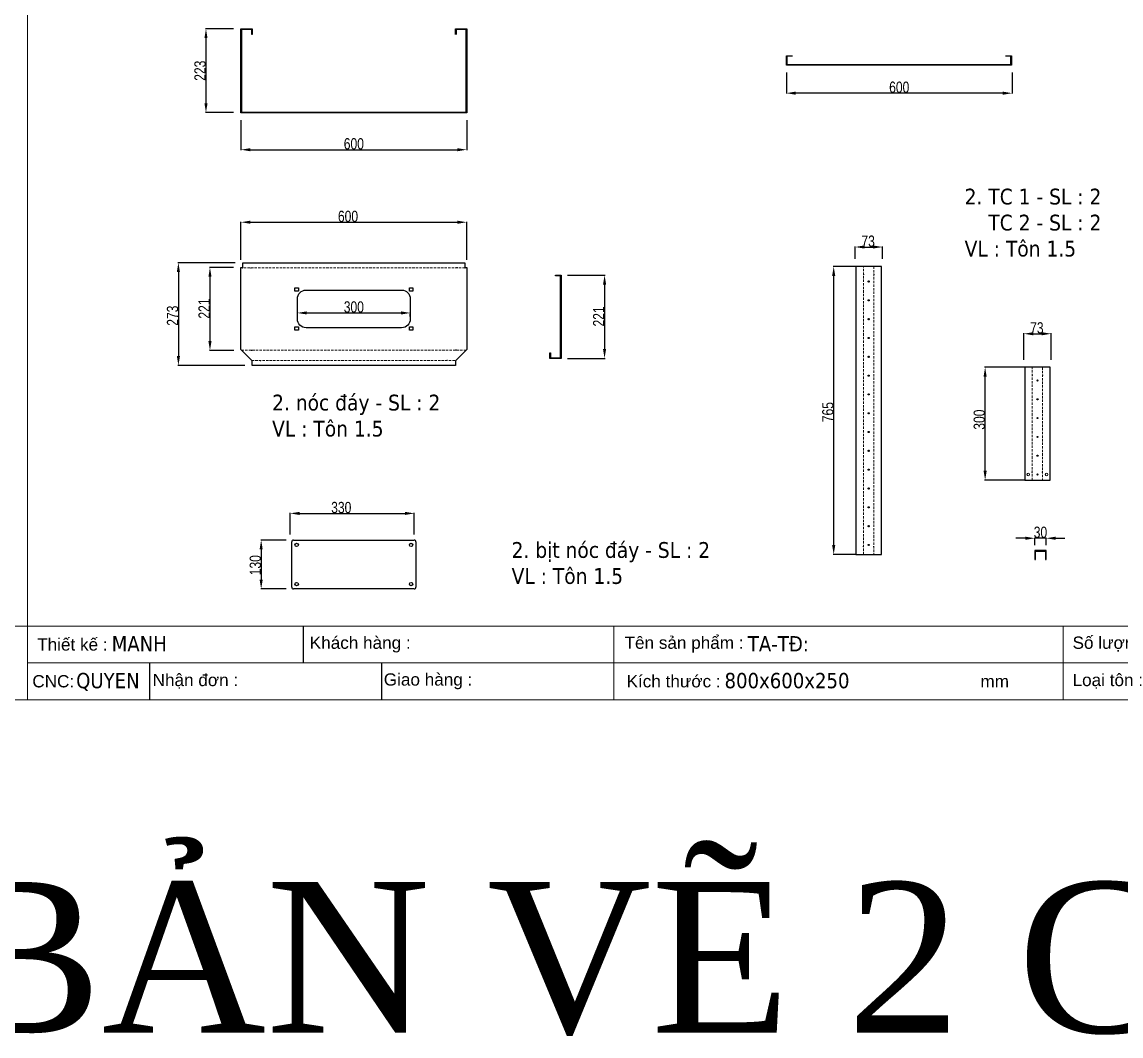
# Model space of a CAD drawing. Header units: inches. Extents: x 21 to 136330, y 8 to 58290.
# Drawn here: x 118131 to 121051, y 26559 to 29254 of the extents above; entities that cross this region are included whole.
import ezdxf
from ezdxf.enums import TextEntityAlignment as Align

# ---------------------------------------------------------------- set-up
doc = ezdxf.new("R2010")
doc.units = ezdxf.units.IN
doc.header["$MEASUREMENT"] = 0
doc.linetypes.add('HIDDEN', pattern=[9.525, 6.35, -3.175])
for name, color, linetype in [('0 KHUNG KT01', 7, 'Continuous'), ('1-EMC-ACESS', 4, 'Continuous'), ('@.0.DM. NÉT CHÍNH', 7, 'Continuous'), ('@.DM. NÉT CẮT', 2, 'Continuous'), ('@.DM. ĐIỂM DẤU', 1, 'Continuous')]:
    doc.layers.add(name, color=color, linetype=linetype)
doc.layers.add('0 TĂNG CỨNG', color=7, linetype='Continuous', lineweight=15)
doc.layers.add('@.0.DM. NÉT ĐỨT', color=8, linetype='HIDDEN', lineweight=9)
for name, color, linetype, transparency in [('@.0.DM. KÍCH THƯỚC', 8, 'Continuous', 0.2), ('@.0.DM. KÍCH THƯỚC @ 1', 8, 'Continuous', 0.2), ('@.DM. KÍCH THƯỚC', 8, 'Continuous', 0.2)]:
    doc.layers.add(name, color=color, linetype=linetype, transparency=transparency)
doc.layers.add('@.0.DM. NÉT KHUẤT', color=199, linetype='Continuous', lineweight=5, transparency=0.2)
doc.styles.add('ARIAL', font='arial.ttf')
doc.styles.add('Note Text (ISO)', font='tahoma.ttf')
doc.styles.add('roman', font='roman.shx', dxfattribs={"width": 0.8})
doc.styles.add('Tahoma (Input Text)', font='tahoma.ttf')
doc.dimstyles.new('Kích thước Duy Mạnh', dxfattribs={"dimtxt": 30, "dimasz": 25, "dimexe": 1.25, "dimexo": 20, "dimtad": 1, "dimdec": 1, "dimtxsty": 'roman', "dimcen": 2.5, "dimclrd": 8, "dimclre": 8, "dimclrt": 2, "dimadec": 0, "dimazin": 0, "dimtfac": 1, "dimtdec": 1, "dimtix": 1, "dimtmove": 0, "dimatfit": 3, "dimfxl": 1, "dimtfillclr": 1, "dimarcsym": 0})

# ---------------------------------------------------------------- blocks, each defined once
blk = doc.blocks.new('*D1735')
at = {"layer": '@.0.DM. KÍCH THƯỚC', "color": 8, "lineweight": -2, "transparency": 16777216}
for p, q in [((118712.5, 28622.1), (118712.5, 28723.3)), ((119312.5, 28622.1), (119312.5, 28723.3))]:
    blk.add_line(p, q, dxfattribs=at)
at = {"layer": '@.0.DM. KÍCH THƯỚC', "lineweight": -2, "transparency": 16777216}
blk.add_line((118737.5, 28722.1), (119287.5, 28722.1), dxfattribs=at)
at = {"layer": '@.0.DM. KÍCH THƯỚC', "transparency": 16777216}
for points in [[(118737.5, 28726.3), (118737.5, 28717.9), (118712.5, 28722.1)], [(119287.5, 28726.3), (119287.5, 28717.9), (119312.5, 28722.1)]]:
    blk.add_solid(points, dxfattribs=at)
at = {"layer": 'Defpoints', "color": 0, "transparency": 16777216}
for p in [(119312.5, 28722.1), (118712.5, 28602.1), (119312.5, 28602.1)]:
    blk.add_point(p, dxfattribs=at)
at = {"layer": '@.0.DM. KÍCH THƯỚC', "color": 2, "transparency": 16777216, "insert": (118970.2, 28752.7), "char_height": 30, "attachment_point": 1, "style": 'roman'}
blk.add_mtext('600', dxfattribs=at)
blk = doc.blocks.new('*D1736')
at = {"layer": '@.0.DM. KÍCH THƯỚC', "color": 8, "lineweight": -2, "transparency": 16777216}
for p, q in [((118697.5, 28614.5), (118545, 28614.5)), ((118722.5, 28341.3), (118545, 28341.3))]:
    blk.add_line(p, q, dxfattribs=at)
at = {"layer": '@.0.DM. KÍCH THƯỚC', "lineweight": -2, "transparency": 16777216}
blk.add_line((118546.2, 28589.5), (118546.2, 28366.3), dxfattribs=at)
at = {"layer": '@.0.DM. KÍCH THƯỚC', "transparency": 16777216}
for points in [[(118542.1, 28589.5), (118550.4, 28589.5), (118546.2, 28614.5)], [(118542.1, 28366.3), (118550.4, 28366.3), (118546.2, 28341.3)]]:
    blk.add_solid(points, dxfattribs=at)
at = {"layer": 'Defpoints', "color": 0, "transparency": 16777216}
for p in [(118717.5, 28614.5), (118546.2, 28341.3), (118742.5, 28341.3)]:
    blk.add_point(p, dxfattribs=at)
at = {"layer": '@.0.DM. KÍCH THƯỚC', "color": 2, "transparency": 16777216, "insert": (118515.6, 28447), "char_height": 30, "attachment_point": 1, "rotation": 90, "style": 'roman'}
blk.add_mtext('273', dxfattribs=at)
blk = doc.blocks.new('*D1737')
at = {"layer": '@.0.DM. KÍCH THƯỚC', "color": 8, "lineweight": -2, "transparency": 16777216}
for p, q in [((119580.3, 28581.3), (119680, 28581.3)), ((119580.3, 28360.3), (119680, 28360.3))]:
    blk.add_line(p, q, dxfattribs=at)
at = {"layer": '@.0.DM. KÍCH THƯỚC', "lineweight": -2, "transparency": 16777216}
blk.add_line((119678.8, 28556.3), (119678.8, 28385.3), dxfattribs=at)
at = {"layer": '@.0.DM. KÍCH THƯỚC', "transparency": 16777216}
for points in [[(119674.6, 28556.3), (119683, 28556.3), (119678.8, 28581.3)], [(119674.6, 28385.3), (119683, 28385.3), (119678.8, 28360.3)]]:
    blk.add_solid(points, dxfattribs=at)
at = {"layer": 'Defpoints', "color": 0, "transparency": 16777216}
for p in [(119560.3, 28581.3), (119560.3, 28360.3), (119678.8, 28360.3)]:
    blk.add_point(p, dxfattribs=at)
at = {"layer": '@.0.DM. KÍCH THƯỚC', "color": 2, "transparency": 16777216, "insert": (119648.2, 28445), "char_height": 30, "attachment_point": 1, "rotation": 90, "style": 'roman'}
blk.add_mtext('221', dxfattribs=at)
blk = doc.blocks.new('*D1738')
at = {"layer": '@.0.DM. KÍCH THƯỚC', "color": 8, "lineweight": -2, "transparency": 16777216}
for p, q in [((118843.2, 27892.4), (118843.2, 27949.5)), ((119173.2, 27892.4), (119173.2, 27949.5))]:
    blk.add_line(p, q, dxfattribs=at)
at = {"layer": '@.0.DM. KÍCH THƯỚC', "lineweight": -2, "transparency": 16777216}
blk.add_line((118868.2, 27948.3), (119148.2, 27948.3), dxfattribs=at)
at = {"layer": '@.0.DM. KÍCH THƯỚC', "transparency": 16777216}
for points in [[(118868.2, 27952.4), (118868.2, 27944.1), (118843.2, 27948.3)], [(119148.2, 27952.4), (119148.2, 27944.1), (119173.2, 27948.3)]]:
    blk.add_solid(points, dxfattribs=at)
at = {"layer": 'Defpoints', "color": 0, "transparency": 16777216}
for p in [(119173.2, 27948.3), (118843.2, 27872.4), (119173.2, 27872.4)]:
    blk.add_point(p, dxfattribs=at)
at = {"layer": '@.0.DM. KÍCH THƯỚC', "color": 2, "transparency": 16777216, "insert": (118952.3, 27978.9), "char_height": 30, "attachment_point": 1, "style": 'roman'}
blk.add_mtext('330', dxfattribs=at)
blk = doc.blocks.new('*D1739')
at = {"layer": '@.0.DM. KÍCH THƯỚC', "color": 8, "lineweight": -2, "transparency": 16777216}
for p, q in [((118832.5, 27877.4), (118764.9, 27877.4)), ((118832.5, 27747.4), (118764.9, 27747.4))]:
    blk.add_line(p, q, dxfattribs=at)
at = {"layer": '@.0.DM. KÍCH THƯỚC', "lineweight": -2, "transparency": 16777216}
blk.add_line((118766.2, 27852.4), (118766.2, 27772.4), dxfattribs=at)
at = {"layer": '@.0.DM. KÍCH THƯỚC', "transparency": 16777216}
for points in [[(118762, 27852.4), (118770.3, 27852.4), (118766.2, 27877.4)], [(118762, 27772.4), (118770.3, 27772.4), (118766.2, 27747.4)]]:
    blk.add_solid(points, dxfattribs=at)
at = {"layer": 'Defpoints', "color": 0, "transparency": 16777216}
for p in [(118852.5, 27877.4), (118766.2, 27747.4), (118852.5, 27747.4)]:
    blk.add_point(p, dxfattribs=at)
at = {"layer": '@.0.DM. KÍCH THƯỚC', "color": 2, "transparency": 16777216, "insert": (118735.6, 27783.8), "char_height": 30, "attachment_point": 1, "rotation": 90, "style": 'roman'}
blk.add_mtext('130', dxfattribs=at)
blk = doc.blocks.new('*D1740')
at = {"layer": '@.0.DM. KÍCH THƯỚC', "color": 8, "lineweight": -2, "transparency": 16777216}
for p, q in [((118692.5, 28602.1), (118628.9, 28602.1)), ((118693.9, 28381.4), (118628.9, 28381.4))]:
    blk.add_line(p, q, dxfattribs=at)
at = {"layer": '@.0.DM. KÍCH THƯỚC', "lineweight": -2, "transparency": 16777216}
blk.add_line((118630.1, 28577.1), (118630.1, 28406.4), dxfattribs=at)
at = {"layer": '@.0.DM. KÍCH THƯỚC', "transparency": 16777216}
for points in [[(118626, 28577.1), (118634.3, 28577.1), (118630.1, 28602.1)], [(118626, 28406.4), (118634.3, 28406.4), (118630.1, 28381.4)]]:
    blk.add_solid(points, dxfattribs=at)
at = {"layer": 'Defpoints', "color": 0, "transparency": 16777216}
for p in [(118712.5, 28602.1), (118630.1, 28381.4), (118713.9, 28381.4)]:
    blk.add_point(p, dxfattribs=at)
at = {"layer": '@.0.DM. KÍCH THƯỚC', "color": 2, "transparency": 16777216, "insert": (118599.5, 28465.9), "char_height": 30, "attachment_point": 1, "rotation": 90, "style": 'roman'}
blk.add_mtext('221', dxfattribs=at)
blk = doc.blocks.new('KHUNG KT1')
at = {"color": 7}
for p, q in [((7128, -4752), (0, -4752)), ((2294.1, -4752), (2294.1, -5040)), ((4052.8, -4752), (4052.8, -5040)), ((4848, -4896), (0, -4896))]:
    blk.add_line(p, q, dxfattribs=at)
blk.add_lwpolyline([(0, 0), (7128, 0), (7128, -5040), (0, -5040)], close=True, dxfattribs=at)
at = {"layer": '0 KHUNG KT01'}
for p, q in [((1077.9, -4752), (1077.9, -4896)), ((476.3, -4896), (476.3, -5040)), ((1385.1, -4896), (1385.1, -5040))]:
    blk.add_line(p, q, dxfattribs=at)
at = {"color": 2, "char_height": 48, "width": 2202.321, "attachment_point": 4, "style": 'ARIAL'}
for s, insert in [('  Thiết kế :', (0, -4824)), ('  Khách hàng :', (1066.9, -4824)), ('  Tên sản phẩm :', (2299.1, -4824)), ('  Số lượng :', (4052.8, -4824)), ('CNC:', (18.2, -4968)), ('  Nhận đơn :', (451.9, -4968)), ('  Giao hàng :', (1356.7, -4968)), ('  Kích thước :', (2307, -4968)), ('  Loại tôn :', (4052.8, -4968)), ('mm', (3729.5, -4968))]:
    blk.add_mtext(s, dxfattribs=dict(at, insert=insert))
at = {"color": 1, "style": 'Tahoma (Input Text)', "flags": 8}
for tag, p in [('#01', (328.9, -4851.1)), ('#03', (1514.7, -4846.3)), ('#05', (2819, -4851.1)), ('#07', (4424, -4851.1)), ('#09', (5172.9, -4851.1)), ('#02', (189.8, -4995.1)), ('#04', (1755.3, -4995.1)), ('#06', (2727.8, -4995.1)), ('#08', (4382.7, -4995.1)), ('#10', (5172.9, -4995.1))]:
    blk.add_attdef(tag, p, '', height=60, dxfattribs=at)
blk.add_attdef('#11', text='', height=60, dxfattribs=at).set_placement((6996, -4961.6), align=Align.CENTER)
at = {"layer": '0 TĂNG CỨNG', "color": 1, "style": 'ARIAL'}
blk.add_attdef('#12', (852.8, -4987.6), '', height=60, dxfattribs=at)
blk = doc.blocks.new('*D1790')
at = {"layer": '@.0.DM. KÍCH THƯỚC', "color": 8, "lineweight": -2, "transparency": 16777216}
for p, q in [((118692.5, 29236.3), (118618.3, 29236.3)), ((118692.5, 29013.3), (118618.3, 29013.3))]:
    blk.add_line(p, q, dxfattribs=at)
at = {"layer": '@.0.DM. KÍCH THƯỚC', "lineweight": -2, "transparency": 16777216}
blk.add_line((118619.5, 29211.3), (118619.5, 29038.3), dxfattribs=at)
at = {"layer": '@.0.DM. KÍCH THƯỚC', "transparency": 16777216}
for points in [[(118615.4, 29211.3), (118623.7, 29211.3), (118619.5, 29236.3)], [(118615.4, 29038.3), (118623.7, 29038.3), (118619.5, 29013.3)]]:
    blk.add_solid(points, dxfattribs=at)
at = {"layer": 'Defpoints', "color": 0, "transparency": 16777216}
for p in [(118712.5, 29236.3), (118619.5, 29013.3), (118712.5, 29013.3)]:
    blk.add_point(p, dxfattribs=at)
at = {"layer": '@.0.DM. KÍCH THƯỚC', "color": 2, "transparency": 16777216, "insert": (118603.9, 29124.8), "char_height": 30, "attachment_point": 5, "rotation": 90, "style": 'roman'}
blk.add_mtext('223', dxfattribs=at)
blk = doc.blocks.new('*D1791')
at = {"layer": '@.0.DM. KÍCH THƯỚC', "color": 8, "lineweight": -2, "transparency": 16777216}
for p, q in [((118712.5, 28993.3), (118712.5, 28913.5)), ((119312.5, 28993.3), (119312.5, 28913.5))]:
    blk.add_line(p, q, dxfattribs=at)
at = {"layer": '@.0.DM. KÍCH THƯỚC', "lineweight": -2, "transparency": 16777216}
blk.add_line((118737.5, 28914.8), (119287.5, 28914.8), dxfattribs=at)
at = {"layer": '@.0.DM. KÍCH THƯỚC', "transparency": 16777216}
for points in [[(118737.5, 28919), (118737.5, 28910.6), (118712.5, 28914.8)], [(119287.5, 28919), (119287.5, 28910.6), (119312.5, 28914.8)]]:
    blk.add_solid(points, dxfattribs=at)
at = {"layer": 'Defpoints', "color": 0, "transparency": 16777216}
for p in [(118712.5, 29013.3), (119312.5, 29013.3), (119312.5, 28914.8)]:
    blk.add_point(p, dxfattribs=at)
at = {"layer": '@.0.DM. KÍCH THƯỚC', "color": 2, "transparency": 16777216, "insert": (119012.5, 28930.4), "char_height": 30, "attachment_point": 5, "style": 'roman'}
blk.add_mtext('600', dxfattribs=at)
blk = doc.blocks.new('*D1796')
at = {"layer": '@.0.DM. KÍCH THƯỚC', "color": 8, "lineweight": -2, "transparency": 16777216}
for p, q in [((120161.9, 29119.7), (120161.9, 29063.8)), ((120761.9, 29119.7), (120761.9, 29063.8))]:
    blk.add_line(p, q, dxfattribs=at)
at = {"layer": '@.0.DM. KÍCH THƯỚC', "lineweight": -2, "transparency": 16777216}
blk.add_line((120736.9, 29065.1), (120186.9, 29065.1), dxfattribs=at)
at = {"layer": '@.0.DM. KÍCH THƯỚC', "transparency": 16777216}
for points in [[(120186.9, 29069.3), (120186.9, 29060.9), (120161.9, 29065.1)], [(120736.9, 29069.3), (120736.9, 29060.9), (120761.9, 29065.1)]]:
    blk.add_solid(points, dxfattribs=at)
at = {"layer": 'Defpoints', "color": 0, "transparency": 16777216}
for p in [(120161.9, 29139.7), (120761.9, 29139.7), (120161.9, 29065.1)]:
    blk.add_point(p, dxfattribs=at)
at = {"layer": '@.0.DM. KÍCH THƯỚC', "color": 2, "transparency": 16777216, "insert": (120461.9, 29080.7), "char_height": 30, "attachment_point": 5, "style": 'roman'}
blk.add_mtext('600', dxfattribs=at)
blk = doc.blocks.new('*D1797')
at = {"layer": '@.0.DM. KÍCH THƯỚC', "color": 8, "lineweight": -2, "transparency": 16777216}
for p, q in [((120792.9, 28356.5), (120792.9, 28426.9)), ((120865.6, 28356.5), (120865.6, 28426.9))]:
    blk.add_line(p, q, dxfattribs=at)
at = {"layer": '@.0.DM. KÍCH THƯỚC', "lineweight": -2, "transparency": 16777216}
blk.add_line((120817.9, 28425.7), (120840.6, 28425.7), dxfattribs=at)
at = {"layer": '@.0.DM. KÍCH THƯỚC', "transparency": 16777216}
for points in [[(120817.9, 28429.9), (120817.9, 28421.5), (120792.9, 28425.7)], [(120840.6, 28429.9), (120840.6, 28421.5), (120865.6, 28425.7)]]:
    blk.add_solid(points, dxfattribs=at)
at = {"layer": 'Defpoints', "color": 0, "transparency": 16777216}
for p in [(120865.6, 28425.7), (120792.9, 28336.5), (120865.6, 28336.5)]:
    blk.add_point(p, dxfattribs=at)
at = {"layer": '@.0.DM. KÍCH THƯỚC', "color": 2, "transparency": 16777216, "insert": (120809.8, 28456.3), "char_height": 30, "attachment_point": 1, "style": 'roman'}
blk.add_mtext('73', dxfattribs=at)
blk = doc.blocks.new('*D1798')
at = {"layer": '@.0.DM. KÍCH THƯỚC', "color": 8, "lineweight": -2, "transparency": 16777216}
for p, q in [((120344.4, 28624.4), (120344.4, 28657.5)), ((120417.2, 28624.4), (120417.2, 28657.5))]:
    blk.add_line(p, q, dxfattribs=at)
at = {"layer": '@.0.DM. KÍCH THƯỚC', "lineweight": -2, "transparency": 16777216}
blk.add_line((120369.4, 28656.2), (120392.2, 28656.2), dxfattribs=at)
at = {"layer": '@.0.DM. KÍCH THƯỚC', "transparency": 16777216}
for points in [[(120369.4, 28660.4), (120369.4, 28652.1), (120344.4, 28656.2)], [(120392.2, 28660.4), (120392.2, 28652.1), (120417.2, 28656.2)]]:
    blk.add_solid(points, dxfattribs=at)
at = {"layer": 'Defpoints', "color": 0, "transparency": 16777216}
for p in [(120417.2, 28656.2), (120344.4, 28604.4), (120417.2, 28604.4)]:
    blk.add_point(p, dxfattribs=at)
at = {"layer": '@.0.DM. KÍCH THƯỚC', "color": 2, "transparency": 16777216, "insert": (120361.4, 28686.8), "char_height": 30, "attachment_point": 1, "style": 'roman'}
blk.add_mtext('73', dxfattribs=at)
blk = doc.blocks.new('*D1799')
at = {"layer": '@.0.DM. KÍCH THƯỚC', "color": 8, "lineweight": -2, "transparency": 16777216}
for p, q in [((120347.1, 28604.4), (120286.5, 28604.4)), ((120347.1, 27839.4), (120286.5, 27839.4))]:
    blk.add_line(p, q, dxfattribs=at)
at = {"layer": '@.0.DM. KÍCH THƯỚC', "lineweight": -2, "transparency": 16777216}
blk.add_line((120287.7, 27864.4), (120287.7, 28579.4), dxfattribs=at)
at = {"layer": '@.0.DM. KÍCH THƯỚC', "transparency": 16777216}
for points in [[(120283.5, 28579.4), (120291.9, 28579.4), (120287.7, 28604.4)], [(120283.5, 27864.4), (120291.9, 27864.4), (120287.7, 27839.4)]]:
    blk.add_solid(points, dxfattribs=at)
at = {"layer": 'Defpoints', "color": 0, "transparency": 16777216}
for p in [(120287.7, 28604.4), (120367.1, 28604.4), (120367.1, 27839.4)]:
    blk.add_point(p, dxfattribs=at)
at = {"layer": '@.0.DM. KÍCH THƯỚC', "color": 2, "transparency": 16777216, "insert": (120257.1, 28190.6), "char_height": 30, "attachment_point": 1, "rotation": 90, "style": 'roman'}
blk.add_mtext('765', dxfattribs=at)
blk = doc.blocks.new('*D1800')
at = {"layer": '@.0.DM. KÍCH THƯỚC', "color": 8, "lineweight": -2, "transparency": 16777216}
for p, q in [((120795.6, 28336.5), (120688.9, 28336.5)), ((120795.6, 28036.5), (120688.9, 28036.5))]:
    blk.add_line(p, q, dxfattribs=at)
at = {"layer": '@.0.DM. KÍCH THƯỚC', "lineweight": -2, "transparency": 16777216}
blk.add_line((120690.2, 28061.5), (120690.2, 28311.5), dxfattribs=at)
at = {"layer": '@.0.DM. KÍCH THƯỚC', "transparency": 16777216}
for points in [[(120686, 28311.5), (120694.3, 28311.5), (120690.2, 28336.5)], [(120686, 28061.5), (120694.3, 28061.5), (120690.2, 28036.5)]]:
    blk.add_solid(points, dxfattribs=at)
at = {"layer": 'Defpoints', "color": 0, "transparency": 16777216}
for p in [(120690.2, 28336.5), (120815.6, 28336.5), (120815.6, 28036.5)]:
    blk.add_point(p, dxfattribs=at)
at = {"layer": '@.0.DM. KÍCH THƯỚC', "color": 2, "transparency": 16777216, "insert": (120659.6, 28170.7), "char_height": 30, "attachment_point": 1, "rotation": 90, "style": 'roman'}
blk.add_mtext('300', dxfattribs=at)
blk = doc.blocks.new('*D1772')
at = {"layer": '@.0.DM. KÍCH THƯỚC', "lineweight": -2, "transparency": 16777216}
for p, q in [((120797.2, 27882.2), (120772.2, 27882.2)), ((120852.2, 27882.2), (120822.2, 27882.2)), ((120877.2, 27882.2), (120902.2, 27882.2))]:
    blk.add_line(p, q, dxfattribs=at)
at = {"layer": '@.0.DM. KÍCH THƯỚC', "color": 8, "lineweight": -2, "transparency": 16777216}
for p, q in [((120822.2, 27864.1), (120822.2, 27883.5)), ((120852.2, 27864.1), (120852.2, 27883.5))]:
    blk.add_line(p, q, dxfattribs=at)
at = {"layer": '@.0.DM. KÍCH THƯỚC', "transparency": 16777216}
for points in [[(120797.2, 27886.4), (120797.2, 27878.1), (120822.2, 27882.2)], [(120877.2, 27886.4), (120877.2, 27878.1), (120852.2, 27882.2)]]:
    blk.add_solid(points, dxfattribs=at)
at = {"layer": 'Defpoints', "color": 0, "transparency": 16777216}
for p in [(120822.2, 27882.2), (120822.2, 27844.1), (120852.2, 27844.1)]:
    blk.add_point(p, dxfattribs=at)
at = {"layer": '@.0.DM. KÍCH THƯỚC', "color": 2, "transparency": 16777216, "insert": (120837.2, 27897.9), "char_height": 30, "attachment_point": 5, "style": 'roman'}
blk.add_mtext('30', dxfattribs=at)
blk = doc.blocks.new('*D1777')
at = {"layer": '@.0.DM. KÍCH THƯỚC', "color": 8, "lineweight": -2, "transparency": 16777216}
for p, q in [((118862.5, 28471.6), (118862.5, 28479.8)), ((119162.5, 28471.6), (119162.5, 28479.8))]:
    blk.add_line(p, q, dxfattribs=at)
at = {"layer": '@.0.DM. KÍCH THƯỚC', "lineweight": -2, "transparency": 16777216}
blk.add_line((118887.5, 28481), (119137.5, 28481), dxfattribs=at)
at = {"layer": '@.0.DM. KÍCH THƯỚC', "transparency": 16777216}
for points in [[(118887.5, 28485.2), (118887.5, 28476.9), (118862.5, 28481)], [(119137.5, 28485.2), (119137.5, 28476.9), (119162.5, 28481)]]:
    blk.add_solid(points, dxfattribs=at)
at = {"layer": 'Defpoints', "color": 0, "transparency": 16777216}
for p in [(118862.5, 28491.6), (119162.5, 28491.6), (119162.5, 28481)]:
    blk.add_point(p, dxfattribs=at)
at = {"layer": '@.0.DM. KÍCH THƯỚC', "color": 2, "transparency": 16777216, "insert": (119012.5, 28496.7), "char_height": 30, "attachment_point": 5, "style": 'roman'}
blk.add_mtext('300', dxfattribs=at)
blk = doc.blocks.new('*U1711')
at = {"layer": '@.0.DM. KÍCH THƯỚC'}
blk.add_circle((0, 0), 1.5, dxfattribs=at)
at = {"layer": '@.0.DM. NÉT KHUẤT'}
blk.add_circle((0, 0), 1.5, dxfattribs=at)
blk = doc.blocks.new('*U1712')
at = {"layer": '@.DM. KÍCH THƯỚC', "color": 0, "linetype": 'ByBlock', "lineweight": -2, "transparency": 16777216}
for p in [(0, 700), (0, 650), (0, 600), (0, 550), (0, 500), (0, 450), (0, 400), (0, 350), (0, 300), (0, 250), (0, 200), (0, 150), (0, 100), (0, 50), (0, 0)]:
    blk.add_blockref('*U1711', p, dxfattribs=at)
blk = doc.blocks.new('*U1727')
at = {"layer": '@.0.DM. KÍCH THƯỚC'}
blk.add_circle((0, 0), 1.5, dxfattribs=at)
at = {"layer": '@.0.DM. NÉT KHUẤT'}
blk.add_circle((0, 0), 1.5, dxfattribs=at)
blk = doc.blocks.new('*U1728')
at = {"layer": '@.DM. KÍCH THƯỚC', "color": 0, "linetype": 'ByBlock', "lineweight": -2, "transparency": 16777216}
for p in [(0, 250), (0, 200), (0, 150), (0, 100), (0, 50), (0, 0)]:
    blk.add_blockref('*U1727', p, dxfattribs=at)

msp = doc.modelspace()

# ---------------------------------------------------------------- linework, layer by layer
at = {"layer": '@.0.DM. NÉT CHÍNH'}
for p, q in [((119308.8427, 28602.0979), (119312.5391, 28602.0979)), ((119312.5391, 28602.0979), (119312.5391, 28383.7049)), ((119312.5391, 28383.7049), (119285.5391, 28356.7049)), ((119285.5391, 28356.7049), (119282.5391, 28353.312)), ((119282.5391, 28353.312), (119282.5391, 28341.312)), ((118847.5391, 27752.421), (118847.5391, 27872.421)), ((118852.5391, 27877.421), (119172.5391, 27877.421)), ((119177.5391, 27872.421), (119177.5391, 27752.421)), ((119172.5391, 27747.421), (118852.5391, 27747.421))]:
    msp.add_line(p, q, dxfattribs=at)
msp.add_lwpolyline([(119282.5391, 29221.2505), (119282.5391, 29236.2505), (119312.5391, 29236.2505), (119312.5391, 29013.2505), (118712.5391, 29013.2505), (118712.5391, 29236.2505), (118742.5391, 29236.2505), (118742.5391, 29221.2505), (118741.0391, 29221.2505), (118741.0391, 29234.7505), (118714.0391, 29234.7505), (118714.0391, 29014.7505), (119311.0391, 29014.7505), (119311.0391, 29234.7505), (119284.0391, 29234.7505), (119284.0391, 29221.2505)], dxfattribs=at)
for points in [[(120744.9355, 29164.6518), (120759.9355, 29164.6518), (120759.9355, 29139.6518), (120161.9355, 29139.6518), (120161.9355, 29164.6518), (120176.9355, 29164.6518), (120176.9355, 29163.1518), (120163.4355, 29163.1518), (120163.4355, 29141.1518), (120758.4355, 29141.1518), (120758.4355, 29163.1518), (120744.9355, 29163.1518)], [(120346.8918, 27839.447), (120414.6776, 27839.447), (120414.6776, 28604.447), (120346.8918, 28604.447)], [(119563.2842, 28581.2736), (119563.2842, 28360.2736), (119533.2842, 28360.2736), (119533.2842, 28375.2736), (119534.7842, 28375.2736), (119534.7842, 28361.7736), (119561.7842, 28361.7736), (119561.7842, 28579.7736), (119548.2842, 28579.7736), (119548.2842, 28581.2736)], [(120795.3574, 28036.5442), (120863.1432, 28036.5442), (120863.1432, 28336.5442), (120795.3574, 28336.5442)], [(120823.7139, 27825.3417), (120823.7139, 27847.8417), (120850.7139, 27847.8417), (120850.7139, 27825.3417), (120852.2139, 27825.3417), (120852.2139, 27849.3417), (120822.2139, 27849.3417), (120822.2139, 27825.3417)]]:
    msp.add_lwpolyline(points, close=True, dxfattribs=at)
msp.add_lwpolyline([(119282.5391, 28341.312), (118742.5391, 28341.312), (118742.5391, 28353.312), (118739.5391, 28356.7049), (118712.5391, 28383.7049), (118712.5391, 28602.0979), (118716.2356, 28602.0979, 0.414213562), (118717.5391, 28600.7943), (118717.5391, 28602.0979), (118717.5391, 28614.4908), (119307.5391, 28614.4908), (119307.5391, 28602.0979)], format="xyb", dxfattribs=at)
msp.add_lwpolyline([(119307.5391, 28600.7943), (119307.5391, 28602.0979), (119307.5391, 28600.7943, 0.414213562), (119308.8427, 28602.0979, -0.414213562)], format="xyb", close=True, dxfattribs=at)
for centre, start, end in [((118852.5391, 27872.421), 90, 180), ((119172.5391, 27872.421), 0, 90), ((118852.5391, 27752.421), 180, 270), ((119172.5391, 27752.421), 270, 0)]:
    msp.add_arc(centre, 5, start, end, dxfattribs=at)
at = {"layer": '@.0.DM. NÉT KHUẤT'}
for centre, radius in [((120804.8574, 28051.5442), 3.5), ((120829.2503, 28051.5442), 1.5), ((120853.6432, 28051.5442), 3.5)]:
    msp.add_circle(centre, radius, dxfattribs=at)
at = {"layer": '@.0.DM. NÉT ĐỨT'}
for p, q in [((119307.5391, 28600.7943), (118717.5391, 28600.7943)), ((120367.0882, 27839.447), (120367.0882, 28604.447)), ((120394.4811, 28604.447), (120394.4811, 27839.447)), ((119311.0391, 28382.4014), (118714.0391, 28382.4014)), ((118741.0391, 28355.0085), (119284.0391, 28355.0085)), ((120815.5538, 28036.5442), (120815.5538, 28336.5442)), ((120842.9468, 28336.5442), (120842.9468, 28036.5442))]:
    msp.add_line(p, q, dxfattribs=at)
at = {"layer": '@.DM. NÉT CẮT'}
for points in [[(118865.0391, 28539.0979), (118856.0391, 28539.0979), (118856.0391, 28548.0979), (118865.0391, 28548.0979)], [(119169.0391, 28539.0979), (119160.0391, 28539.0979), (119160.0391, 28548.0979), (119169.0391, 28548.0979)], [(118856.0391, 28444.0979), (118865.0391, 28444.0979), (118865.0391, 28435.0979), (118856.0391, 28435.0979)], [(119160.0391, 28444.0979), (119169.0391, 28444.0979), (119169.0391, 28435.0979), (119160.0391, 28435.0979)]]:
    msp.add_lwpolyline(points, close=True, dxfattribs=at)
msp.add_lwpolyline([(119139.5391, 28441.5979), (118885.5391, 28441.5979, -0.414213562), (118862.5391, 28464.5979), (118862.5391, 28518.5979, -0.414213562), (118885.5391, 28541.5979), (119139.5391, 28541.5979, -0.414213562), (119162.5391, 28518.5979), (119162.5391, 28464.5979, -0.414213562)], format="xyb", close=True, dxfattribs=at)
for centre in [(118860.5391, 27864.421), (119164.5391, 27864.421), (118860.5391, 27760.421), (119164.5391, 27760.421)]:
    msp.add_circle(centre, 4.5, dxfattribs=at)
at = {"layer": '@.DM. ĐIỂM DẤU'}
for p, q in [((118737.5391, 28600.7943), (118739.5391, 28600.7943)), ((119287.5391, 28600.7943), (119285.5391, 28600.7943)), ((120367.0882, 28584.447), (120367.0882, 28582.447)), ((120394.4811, 28584.447), (120394.4811, 28582.447)), ((118739.9935, 28382.4014), (118741.9935, 28382.4014)), ((119285.0848, 28382.4014), (119283.0848, 28382.4014)), ((118763.4839, 28355.0085), (118765.4839, 28355.0085)), ((119261.5944, 28355.0085), (119259.5944, 28355.0085)), ((120815.5538, 28316.5442), (120815.5538, 28314.5442)), ((120842.9468, 28316.5442), (120842.9468, 28314.5442)), ((120815.5538, 28056.5442), (120815.5538, 28058.5442)), ((120842.9468, 28056.5442), (120842.9468, 28058.5442)), ((120367.0882, 27859.447), (120367.0882, 27861.447)), ((120394.4811, 27859.447), (120394.4811, 27861.447))]:
    msp.add_line(p, q, dxfattribs=at)

# ---------------------------------------------------------------- block references
at = {"layer": '0 TĂNG CỨNG', "color": 1, "xscale": 0.6789308409752146, "yscale": 0.6789308409752146, "zscale": 0.6789308409752146}
msp.add_blockref('KHUNG KT1', (113306.2353, 30874.8737), dxfattribs=at)
at = {"layer": '0 TĂNG CỨNG', "color": 1}
ref = msp.add_blockref('KHUNG KT1', (118145.6544, 30874.8737), dxfattribs=dict(at, xscale=0.6789308409752146, yscale=0.6789308409752146, zscale=0.6789308409752146))
ref.add_attrib('#01', 'MANH', (118368.974, 27581.3391), dxfattribs={"layer": '0', "color": 1, "height": 40.73585, "style": 'Tahoma (Input Text)'})
ref.add_attrib('#05', 'TA-TÐ:', (120059.5666, 27581.3391), dxfattribs={"layer": '0', "color": 1, "height": 40.73585, "style": 'Tahoma (Input Text)'})
ref.add_attrib('#06', '800x600x250', (119997.6706, 27483.5731), dxfattribs={"layer": '0', "color": 1, "height": 40.73585, "style": 'Tahoma (Input Text)'})
ref.add_attrib('#02', 'QUYEN', (118274.5061, 27483.5731), dxfattribs={"layer": '0', "color": 1, "height": 40.73585, "style": 'Tahoma (Input Text)'})
at = {"layer": '@.DM. KÍCH THƯỚC', "color": 0}
for name, p in [('*U1712', (120380.7847, 27864.447)), ('*U1728', (120829.2503, 28051.5442))]:
    msp.add_blockref(name, p, dxfattribs=at)

# ---------------------------------------------------------------- texts
at = {"layer": '1-EMC-ACESS', "color": 1, "linetype": 'ByBlock', "lineweight": -2, "insert": (121363.7299, 26968.5797), "char_height": 400.0752, "width": 13787.318684, "attachment_point": 2, "style": 'ARIAL'}
msp.add_mtext('{\\fTimes New Roman|b0|i0|c0|p18;\\C2;BẢN VẼ 2 CÁNH TÔN 1.2}', dxfattribs=at)
at = {"layer": '@.0.DM. NÉT CHÍNH', "color": 2, "char_height": 41.999999, "width": 551.411705, "attachment_point": 1, "line_spacing_factor": 0.987884, "style": 'Note Text (ISO)'}
for s, insert in [('\\fTahoma|b0|i0;2. TC 1 - SL : 2 \\P\\fTahoma|b0|i0;    TC 2 - SL : 2\\P\\fTahoma|b0|i0;VL : Tôn 1.5\\P', (120635.7111, 28811.2997)), ('\\fTahoma|b0|i0;2. nóc đáy - SL : 2\\P\\fTahoma|b0|i0;VL : Tôn 1.5\\P', (118795.2482, 28263.7682)), ('\\fTahoma|b0|i0;2. bịt nóc đáy - SL : 2\\P\\fTahoma|b0|i0;VL : Tôn 1.5\\P', (119431.7447, 27872.0395))]:
    msp.add_mtext(s, dxfattribs=dict(at, insert=insert))

# ---------------------------------------------------------------- dimensions: what is measured, and where the dimension line sits
at = {"layer": '@.0.DM. KÍCH THƯỚC @ 1'}
dim = msp.add_linear_dim(base=(118619.5291, 29013.2505), p1=(118712.5391, 29236.2505), p2=(118712.5391, 29013.2505), angle=90, dimstyle='Kích thước Duy Mạnh', override={"dimscale": 1, "dimdec": 0, "dimclrd": 256, "dimtdec": 0, "dimtix": 1, "dimtofl": 1, "dimtmove": 0, "dimatfit": 3}, dxfattribs=at)
dim.commit()
dim.dimension.update_dxf_attribs({"geometry": '*D1790', "text_midpoint": (118603.9041, 29124.7505)})
for base, p1, p2, picture, middle in [((120161.9355, 29065.0932), (120761.9355, 29139.6518), (120161.9355, 29139.6518), '*D1796', (120461.9355, 29080.7182)), ((119312.5391, 28914.8), (118712.5391, 29013.2505), (119312.5391, 29013.2505), '*D1791', (119012.5391, 28930.425)), ((119162.5391, 28481.0453), (118862.5391, 28491.5979), (119162.5391, 28491.5979), '*D1777', (119012.5391, 28496.6703)), ((120822.2139, 27882.2413), (120852.2139, 27844.087), (120822.2139, 27844.087), '*D1772', (120837.2139, 27897.8663))]:
    dim = msp.add_linear_dim(base=base, p1=p1, p2=p2, dimstyle='Kích thước Duy Mạnh', override={"dimscale": 1, "dimdec": 0, "dimclrd": 256, "dimtdec": 0, "dimtix": 1, "dimtofl": 1, "dimtmove": 0, "dimatfit": 3}, dxfattribs=at)
    dim.commit()
    dim.dimension.update_dxf_attribs({"geometry": picture, "text_midpoint": middle})
for base, p1, p2, picture, middle in [((119312.5391, 28722.0979), (118712.5391, 28602.0979), (119312.5391, 28602.0979), '*D1735', (119001.09, 28722.0979)), ((119173.2022, 27948.2562), (118843.2022, 27872.421), (119173.2022, 27872.421), '*D1738', (118983.2022, 27948.2562))]:
    dim = msp.add_linear_dim(base=base, p1=p1, p2=p2, dimstyle='Kích thước Duy Mạnh', override={"dimscale": 1, "dimdec": 0, "dimclrd": 256, "dimtdec": 0, "dimtix": 1, "dimtofl": 0, "dimtmove": 0, "dimatfit": 1}, dxfattribs=at)
    dim.commit()
    dim.dimension.update_dxf_attribs({"geometry": picture, "text_midpoint": middle, "dimtype": 128})
for base, p1, p2, angle, override, picture, middle in [((120417.1776, 28656.2208), (120344.3918, 28604.447), (120417.1776, 28604.447), 180, {"dimscale": 1, "dimdec": 0, "dimclrd": 256, "dimtdec": 0, "dimtix": 1, "dimtofl": 1, "dimtmove": 0, "dimatfit": 1}, '*D1798', (120380.7847, 28656.2208)), ((118546.236, 28341.312), (118717.5391, 28614.4908), (118742.5391, 28341.312), 270, {"dimscale": 1, "dimdec": 0, "dimclrd": 256, "dimtdec": 0, "dimtix": 1, "dimtofl": 0, "dimtmove": 0, "dimatfit": 1}, '*D1736', (118546.236, 28477.9014)), ((118630.1333, 28381.4058), (118712.5391, 28602.0979), (118713.9459, 28381.4058), 90, {"dimscale": 1, "dimdec": 0, "dimclrd": 256, "dimtdec": 0, "dimtix": 1, "dimtofl": 0, "dimtmove": 0, "dimatfit": 1}, '*D1740', (118630.1333, 28491.5979)), ((120287.7082, 28604.447), (120367.0882, 27839.447), (120367.0882, 28604.447), 90, {"dimscale": 1, "dimdec": 0, "dimclrd": 256, "dimtdec": 0, "dimtix": 1, "dimtofl": 0, "dimtmove": 0, "dimatfit": 1}, '*D1799', (120287.7082, 28221.447)), ((119678.7842, 28360.2736), (119560.2842, 28581.2736), (119560.2842, 28360.2736), 270, {"dimscale": 1, "dimdec": 0, "dimclrd": 256, "dimtdec": 0, "dimtix": 1, "dimtofl": 0, "dimtmove": 0, "dimatfit": 1}, '*D1737', (119678.7842, 28470.6736)), ((120865.6432, 28425.6841), (120792.8574, 28336.5442), (120865.6432, 28336.5442), 180, {"dimscale": 1, "dimdec": 0, "dimclrd": 256, "dimtdec": 0, "dimtix": 1, "dimtofl": 1, "dimtmove": 0, "dimatfit": 1}, '*D1797', (120829.2503, 28425.6841)), ((120690.1788, 28336.5442), (120815.5538, 28036.5442), (120815.5538, 28336.5442), 90, {"dimscale": 1, "dimdec": 0, "dimclrd": 256, "dimtdec": 0, "dimtix": 1, "dimtofl": 0, "dimtmove": 0, "dimatfit": 1}, '*D1800', (120690.1788, 28201.5442)), ((118766.1827, 27747.421), (118852.5391, 27877.421), (118852.5391, 27747.421), 270, {"dimscale": 1, "dimdec": 0, "dimclrd": 256, "dimtdec": 0, "dimtix": 1, "dimtofl": 0, "dimtmove": 0, "dimatfit": 1}, '*D1739', (118766.1827, 27812.421))]:
    dim = msp.add_linear_dim(base=base, p1=p1, p2=p2, angle=angle, dimstyle='Kích thước Duy Mạnh', override=override, dxfattribs=at)
    dim.commit()
    dim.dimension.update_dxf_attribs({"geometry": picture, "text_midpoint": middle, "dimtype": 128})

doc.saveas('drawing.dxf')
